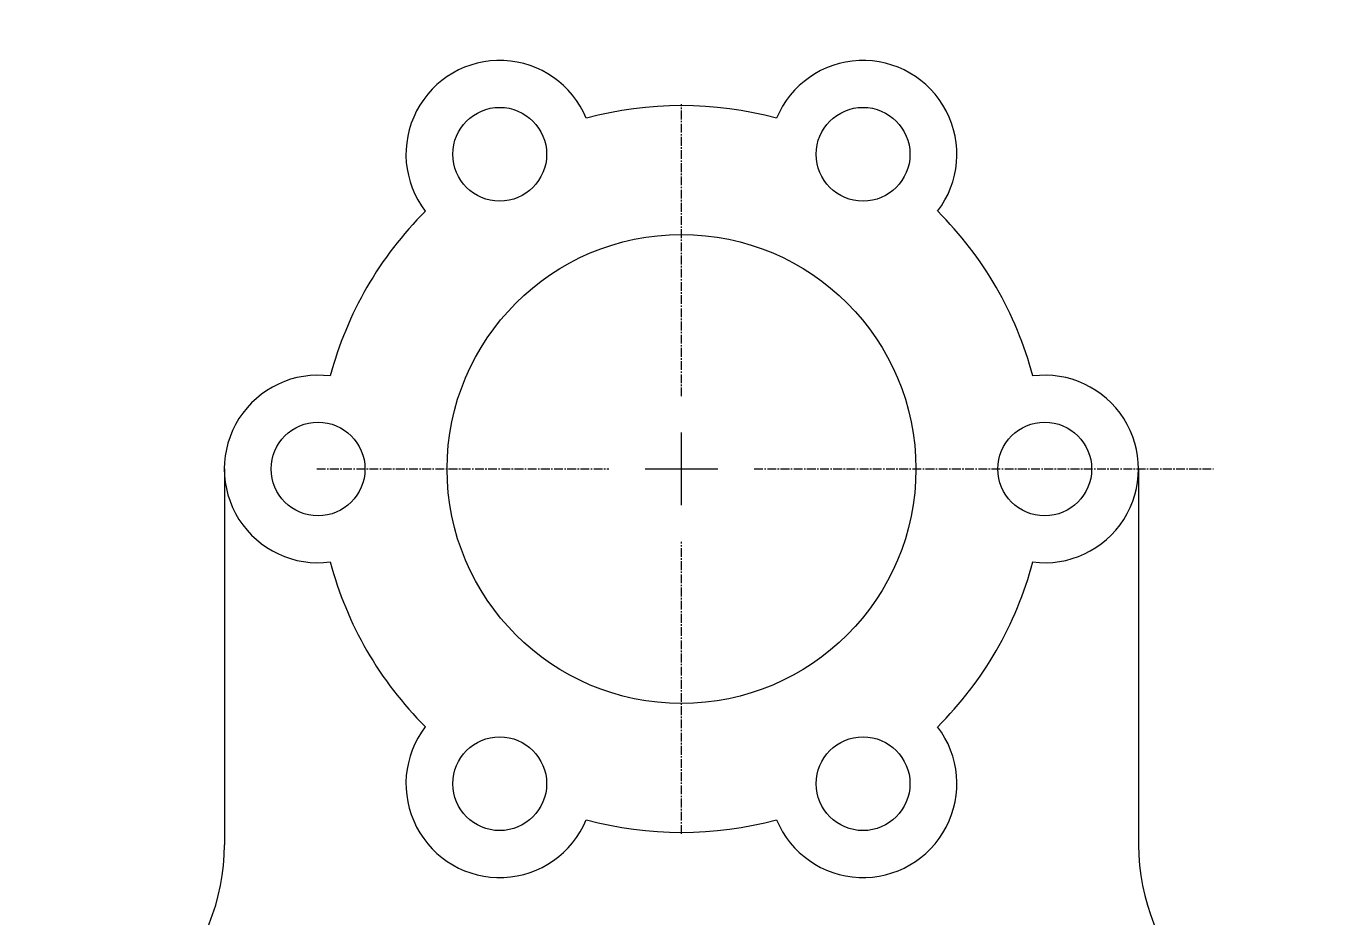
# Model space of a CAD drawing. Header units: inches. Extents: x 475 to 615, y 462 to 603.
# Drawn here: x 489.3 to 601.1, y 526.9 to 603 of the extents above; entities that cross this region are included whole.
import ezdxf

# ---------------------------------------------------------------- set-up
doc = ezdxf.new("R2010")
doc.units = ezdxf.units.IN
doc.header["$MEASUREMENT"] = 0
doc.linetypes.add('CENTER2', pattern=[1.125, 0.75, -0.125, 0.125, -0.125])

# ---------------------------------------------------------------- blocks, each defined once
blk = doc.blocks.new('*U2')
at = {"color": 0, "linetype": 'CENTER2', "transparency": 16777216}
for p, q in [((0, 6.2), (0, 31.12)), ((-31.12, 0), (-6.2, 0)), ((6.2, 0), (45.38, 0)), ((0, -31.12), (0, -6.2))]:
    blk.add_line(p, q, dxfattribs=at)
at = {"color": 0, "linetype": 'Continuous', "transparency": 16777216}
for p, q in [((0, -3.1), (0, 3.1)), ((-3.1, 0), (3.1, 0))]:
    blk.add_line(p, q, dxfattribs=at)
blk = doc.blocks.new('*U3')
blk.add_circle((-2, 0), 4)
blk.add_arc((-2, 0), 8, 262.5863, 97.4137)
blk = doc.blocks.new('*U4')
at = {"color": 0, "linetype": 'ByBlock', "lineweight": -2, "transparency": 16777216}
for p, rotation in [((34.95, 60.64), 120), ((67.95, 60.64), 59.99999999999999), ((18.45, 32.06), 180), ((34.95, 3.48), 239.9999999999999), ((67.95, 3.48), 299.9999999999999)]:
    blk.add_blockref('*U3', p, dxfattribs=dict(at, rotation=rotation))
blk.add_blockref('*U3', (84.45, 32.06), dxfattribs=at)

msp = doc.modelspace()

# ---------------------------------------------------------------- linework, layer by layer
for p, q in [((506.2, 565.23), (506.2, 533.17)), ((584.2, 565.23), (584.2, 533.17))]:
    msp.add_line(p, q)
msp.add_circle((545.2, 565.23), 20)
for centre, radius, start, end in [((545.2, 565.23), 31, 74.8273, 105.1727), ((545.2, 565.23), 31, 134.8273, 165.1727), ((545.2, 565.23), 31, 14.8273, 45.1727), ((545.2, 565.23), 31, 194.8273, 225.1727), ((545.2, 565.23), 31, 314.8273, 345.1727), ((545.2, 565.23), 31, 254.8273, 285.1727), ((488.2, 533.17), 18, 273.4746, 0), ((602.2, 533.17), 18, 180, 266.5254)]:
    msp.add_arc(centre, radius, start, end)

# ---------------------------------------------------------------- block references
msp.add_blockref('*U4', (493.74, 533.17))
at = {"linetype": 'CENTER2'}
msp.add_blockref('*U2', (545.2, 565.23), dxfattribs=at)

doc.saveas('drawing.dxf')
